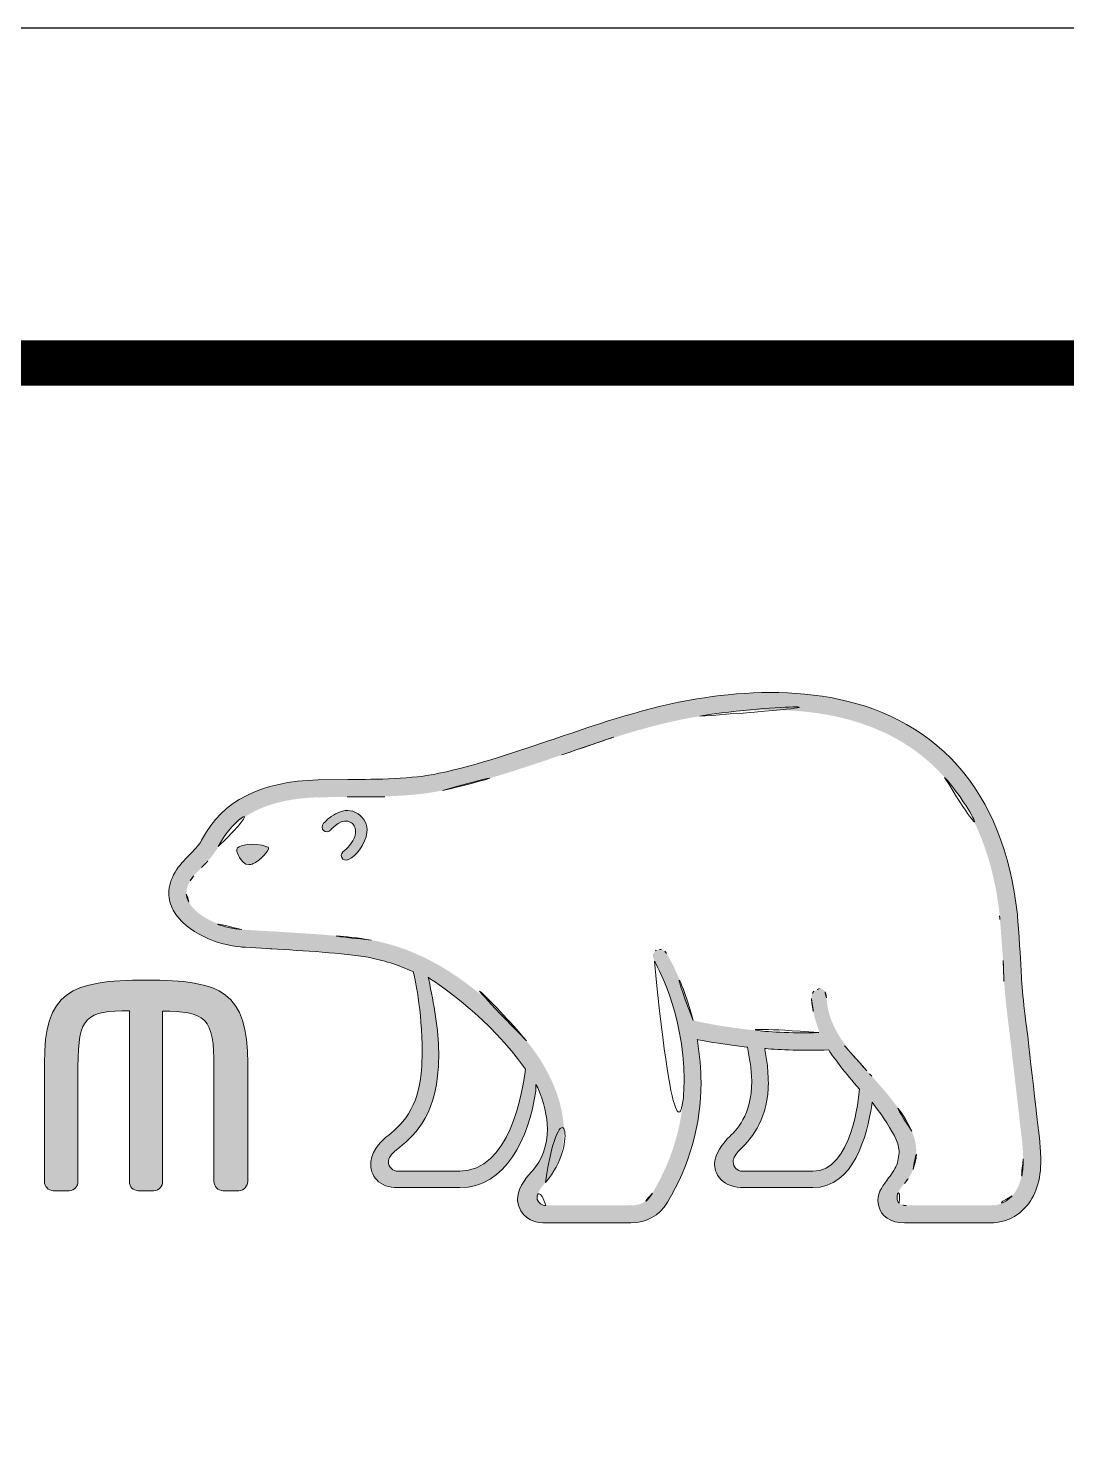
# Model space of a CAD drawing. Extents: x 16296675745 to 16296677481, y -37409619395 to -37409618123.
# Drawn here: x 16296677048.99 to 16296677083.35, y -37409618272.32 to -37409618225.58 of the extents above; entities that cross this region are included whole.
import ezdxf

# ---------------------------------------------------------------- set-up
doc = ezdxf.new("R2010")
doc.units = 0
doc.header["$LTSCALE"] = 10
doc.header["$MEASUREMENT"] = 0
doc.layers.get('0').update_dxf_attribs({"linetype": 'CONTINUOUS'})
doc.layers.add('레이어 1', color=7, linetype='CONTINUOUS', lineweight=0)

msp = doc.modelspace()

# ---------------------------------------------------------------- hatches: boundary and pattern name
at = {"layer": '레이어 1'}
h = msp.add_hatch(color=5, dxfattribs=at)
h.dxf.hatch_style = 1
edge = h.paths.add_edge_path(flags=16)
edge.add_spline(control_points=[(16296677081.548559, -37409618264.214821), (16296677081.26503, -37409618264.528687), (16296677080.90872, -37409618264.531502), (16296677080.893299, -37409618264.531502), (16296677080.893299, -37409618264.531502), (16296677078.039089, -37409618264.531502), (16296677078.039089, -37409618264.531502), (16296677077.934231, -37409618264.531502), (16296677077.854099, -37409618264.505203), (16296677077.80221, -37409618264.453979), (16296677077.75889, -37409618264.411552), (16296677077.73785, -37409618264.347023), (16296677077.73785, -37409618264.267067), (16296677077.73785, -37409618264.10611), (16296677077.85535, -37409618263.958122), (16296677077.980181, -37409618263.801018), (16296677078.0959, -37409618263.652344), (16296677078.205839, -37409618263.51136), (16296677078.267389, -37409618263.33812), (16296677078.42362, -37409618262.917664), (16296677078.40765, -37409618262.469116), (16296677078.2211, -37409618262.073914), (16296677077.884081, -37409618261.358856), (16296677077.384029, -37409618260.797073), (16296677076.89938, -37409618260.254204), (16296677076.89938, -37409618260.254204), (16296677076.73525, -37409618260.073959), (16296677076.73525, -37409618260.072197), (16296677076.105249, -37409618259.370163), (16296677075.454201, -37409618258.643867), (16296677075.40283, -37409618257.659157), (16296677075.391081, -37409618257.46418), (16296677075.300961, -37409618257.346352), (16296677075.175591, -37409618257.351624), (16296677075.175591, -37409618257.351624), (16296677074.99094, -37409618257.440323), (16296677074.986931, -37409618257.440323), (16296677074.936951, -37409618257.495399), (16296677074.909069, -37409618257.577431), (16296677074.909069, -37409618257.671791), (16296677074.909069, -37409618257.671791), (16296677074.91065, -37409618257.705093), (16296677074.91065, -37409618257.705452), (16296677074.9359, -37409618258.061394), (16296677075.020769, -37409618258.410667), (16296677075.169979, -37409618258.773262), (16296677075.169979, -37409618258.773262), (16296677075.184549, -37409618258.809753), (16296677075.184549, -37409618258.809753), (16296677075.184549, -37409618258.809753), (16296677075.14595, -37409618258.811142), (16296677075.14595, -37409618258.811142), (16296677073.313629, -37409618258.883743), (16296677071.517269, -37409618258.537971), (16296677070.98897, -37409618258.410667), (16296677070.66317, -37409618257.099823), (16296677070.13471, -37409618256.230827), (16296677070.11191, -37409618256.194008), (16296677070.070881, -37409618256.125977), (16296677070.005301, -37409618256.073708), (16296677069.942169, -37409618256.055473), (16296677069.942169, -37409618256.055473), (16296677069.787861, -37409618256.078621), (16296677069.76894, -37409618256.081078), (16296677069.75596, -37409618256.100357), (16296677069.72896, -37409618256.136833), (16296677069.66934, -37409618256.216797), (16296677069.66934, -37409618256.216797), (16296677069.661989, -37409618256.280968), (16296677069.661989, -37409618256.280968), (16296677069.661989, -37409618256.280968), (16296677069.710711, -37409618256.453499), (16296677069.710711, -37409618256.453499), (16296677069.7507, -37409618256.522591), (16296677070.69158, -37409618258.170807), (16296677070.69158, -37409618260.353813), (16296677070.69158, -37409618261.700432), (16296677070.33774, -37409618262.97094), (16296677069.639891, -37409618264.129623), (16296677069.473129, -37409618264.407692), (16296677069.253429, -37409618264.531502), (16296677068.926611, -37409618264.531502), (16296677068.926611, -37409618264.531502), (16296677066.11306, -37409618264.531502), (16296677066.11306, -37409618264.531502), (16296677066.019779, -37409618264.531502), (16296677065.825159, -37409618264.465912), (16296677065.825159, -37409618264.262497), (16296677065.825159, -37409618264.150291), (16296677065.929131, -37409618263.966179), (16296677066.102381, -37409618263.772263), (16296677067.27487, -37409618262.466667), (16296677066.598419, -37409618260.427437), (16296677065.473961, -37409618259.083977), (16296677064.387871, -37409618257.788208), (16296677062.615351, -37409618256.157516), (16296677060.33942, -37409618255.75248), (16296677059.53285, -37409618255.611526), (16296677058.20746, -37409618255.532982), (16296677057.13698, -37409618255.469467), (16296677057.13698, -37409618255.469467), (16296677056.054951, -37409618255.405312), (16296677056.054951, -37409618255.405312), (16296677055.499649, -37409618255.362877), (16296677054.581909, -37409618255.021317), (16296677054.302589, -37409618254.49247), (16296677054.184589, -37409618254.2733), (16296677054.19791, -37409618254.05098), (16296677054.34589, -37409618253.795326), (16296677054.439011, -37409618253.641037), (16296677054.56683, -37409618253.508476), (16296677054.727619, -37409618253.347153), (16296677054.905411, -37409618253.167259), (16296677055.088301, -37409618252.981049), (16296677055.23069, -37409618252.735573), (16296677055.23069, -37409618252.735573), (16296677055.27153, -37409618252.658783), (16296677055.27153, -37409618252.658783), (16296677055.814911, -37409618251.619347), (16296677056.93428, -37409618251.070518), (16296677058.599859, -37409618251.026337), (16296677058.599859, -37409618251.026337), (16296677059.539181, -37409618251.015823), (16296677059.539181, -37409618251.015823), (16296677060.57052, -37409618251.010567), (16296677061.74077, -37409618251.004601), (16296677062.702311, -37409618250.797691), (16296677064.052799, -37409618250.507332), (16296677065.40766, -37409618250.044434), (16296677066.603319, -37409618249.63694), (16296677066.603319, -37409618249.63694), (16296677066.64155, -37409618249.624321), (16296677066.64155, -37409618249.624321), (16296677068.120371, -37409618249.118629), (16296677069.64971, -37409618248.595741), (16296677071.213039, -37409618248.341164), (16296677073.715, -37409618247.92701), (16296677077.150801, -37409618247.940681), (16296677079.31242, -37409618250.367409), (16296677080.311529, -37409618251.490967), (16296677080.92697, -37409618253.036102), (16296677081.138781, -37409618254.961014), (16296677081.138781, -37409618254.961014), (16296677081.13073, -37409618254.954689), (16296677081.123341, -37409618254.948036), (16296677081.14052, -37409618254.986229), (16296677081.15667, -37409618255.202278), (16296677081.245741, -37409618256.426857), (16296677081.271339, -37409618257.015648), (16296677081.298349, -37409618257.624428), (16296677081.45229, -37409618258.75399), (16296677081.45229, -37409618258.75399), (16296677081.88854, -37409618262.531532), (16296677081.88854, -37409618262.531532), (16296677081.88854, -37409618262.531532), (16296677081.91449, -37409618262.990593), (16296677081.91449, -37409618262.990593), (16296677081.91449, -37409618263.532753), (16296677081.79175, -37409618263.944801), (16296677081.548559, -37409618264.214821)], knot_values=[0, 0, 0, 0, 1, 1, 1, 2, 2, 2, 3, 3, 3, 4, 4, 4, 5, 5, 5, 6, 6, 6, 7, 7, 7, 8, 8, 8, 9, 9, 9, 10, 10, 10, 11, 11, 11, 12, 12, 12, 13, 13, 13, 14, 14, 14, 15, 15, 15, 16, 16, 16, 17, 17, 17, 18, 18, 18, 19, 19, 19, 20, 20, 20, 21, 21, 21, 22, 22, 22, 23, 23, 23, 24, 24, 24, 25, 25, 25, 26, 26, 26, 27, 27, 27, 28, 28, 28, 29, 29, 29, 30, 30, 30, 31, 31, 31, 32, 32, 32, 33, 33, 33, 34, 34, 34, 35, 35, 35, 36, 36, 36, 37, 37, 37, 38, 38, 38, 39, 39, 39, 40, 40, 40, 41, 41, 41, 42, 42, 42, 43, 43, 43, 44, 44, 44, 45, 45, 45, 46, 46, 46, 47, 47, 47, 48, 48, 48, 49, 49, 49, 50, 50, 50, 51, 51, 51, 52, 52, 52, 53, 53, 53, 53], degree=3, periodic=0)
edge = h.paths.add_edge_path(flags=16)
edge.add_spline(control_points=[(16296677074.950451, -37409618263.39843), (16296677074.950451, -37409618263.39843), (16296677072.622089, -37409618263.39843), (16296677072.622089, -37409618263.39843), (16296677072.449909, -37409618263.39843), (16296677072.313841, -37409618263.260963), (16296677072.313841, -37409618263.085609), (16296677072.313841, -37409618262.963226), (16296677072.420099, -37409618262.807533), (16296677072.52058, -37409618262.700569), (16296677072.994181, -37409618262.247139), (16296677073.47864, -37409618261.622932), (16296677073.47864, -37409618260.437973), (16296677073.47864, -37409618260.437973), (16296677073.44865, -37409618259.899673), (16296677073.44865, -37409618259.897583), (16296677073.44865, -37409618259.897583), (16296677073.363079, -37409618259.373993), (16296677073.363079, -37409618259.373993), (16296677073.363079, -37409618259.373993), (16296677073.357109, -37409618259.341011), (16296677073.357109, -37409618259.341011), (16296677073.357109, -37409618259.341011), (16296677073.391479, -37409618259.343483), (16296677073.391479, -37409618259.343483), (16296677073.82564, -37409618259.374687), (16296677074.670429, -37409618259.421692), (16296677075.476999, -37409618259.383461), (16296677075.681801, -37409618259.709244), (16296677076.011801, -37409618260.128304), (16296677076.493641, -37409618260.6866), (16296677076.471531, -37409618260.964348), (16296677076.241489, -37409618263.39843), (16296677074.950451, -37409618263.39843)], knot_values=[0, 0, 0, 0, 1, 1, 1, 2, 2, 2, 3, 3, 3, 4, 4, 4, 5, 5, 5, 6, 6, 6, 7, 7, 7, 8, 8, 8, 9, 9, 9, 10, 10, 10, 11, 11, 11, 11], degree=3, periodic=0)
edge = h.paths.add_edge_path(flags=16)
edge.add_spline(control_points=[(16296677063.267269, -37409618263.39843), (16296677063.267269, -37409618263.39843), (16296677061.223499, -37409618263.39843), (16296677061.223499, -37409618263.39843), (16296677061.07025, -37409618263.39843), (16296677060.90542, -37409618263.272179), (16296677060.90542, -37409618263.085609), (16296677060.90542, -37409618262.972366), (16296677061.00045, -37409618262.832077), (16296677061.1737, -37409618262.692848), (16296677061.69095, -37409618262.2808), (16296677062.47473, -37409618261.65728), (16296677062.559601, -37409618259.935768), (16296677062.559601, -37409618259.935768), (16296677062.571329, -37409618259.466209), (16296677062.571329, -37409618259.466209), (16296677062.571329, -37409618258.733994), (16296677062.40354, -37409618257.849937), (16296677062.244341, -37409618257.059837), (16296677062.244341, -37409618257.059837), (16296677062.21837, -37409618256.979187), (16296677062.21837, -37409618256.979187), (16296677062.21837, -37409618256.979187), (16296677062.28536, -37409618257.031441), (16296677062.28536, -37409618257.031441), (16296677062.59009, -37409618257.219048), (16296677064.259359, -37409618258.350349), (16296677065.443979, -37409618260.021721), (16296677065.34577, -37409618260.812843), (16296677064.89971, -37409618263.39843), (16296677063.267269, -37409618263.39843)], knot_values=[0, 0, 0, 0, 1, 1, 1, 2, 2, 2, 3, 3, 3, 4, 4, 4, 5, 5, 5, 6, 6, 6, 7, 7, 7, 8, 8, 8, 9, 9, 9, 10, 10, 10, 10], degree=3, periodic=0)
edge = h.paths.add_edge_path()
edge.add_spline(control_points=[(16296677082.46542, -37409618262.474388), (16296677082.464701, -37409618262.469116), (16296677082.031269, -37409618258.675438), (16296677082.031269, -37409618258.675438), (16296677081.870819, -37409618257.541679), (16296677081.84767, -37409618256.937103), (16296677081.82682, -37409618256.40126), (16296677081.82682, -37409618256.40126), (16296677081.719521, -37409618254.903481), (16296677081.719521, -37409618254.902428), (16296677081.49122, -37409618252.852348), (16296677080.82774, -37409618251.196419), (16296677079.746571, -37409618249.985512), (16296677077.41102, -37409618247.361343), (16296677073.76515, -37409618247.333633), (16296677071.116791, -37409618247.770241), (16296677069.492599, -37409618248.038872), (16296677067.94013, -37409618248.568764), (16296677066.43919, -37409618249.082153), (16296677066.43919, -37409618249.082153), (16296677066.39081, -37409618249.099327), (16296677066.39081, -37409618249.099327), (16296677065.21744, -37409618249.499451), (16296677063.88587, -37409618249.955009), (16296677062.579241, -37409618250.233421), (16296677061.68149, -37409618250.425247), (16296677060.557199, -37409618250.434029), (16296677059.564051, -37409618250.439293), (16296677059.564051, -37409618250.439293), (16296677058.5811, -37409618250.45121), (16296677058.5811, -37409618250.45121), (16296677056.69232, -37409618250.497864), (16296677055.40583, -37409618251.151894), (16296677054.756029, -37409618252.394363), (16296677054.756029, -37409618252.394363), (16296677054.72674, -37409618252.44799), (16296677054.72674, -37409618252.44799), (16296677054.619261, -37409618252.63633), (16296677054.459869, -37409618252.796242), (16296677054.317141, -37409618252.939323), (16296677054.159861, -37409618253.097832), (16296677053.982599, -37409618253.275612), (16296677053.847231, -37409618253.505661), (16296677053.71133, -37409618253.736076), (16296677053.64278, -37409618253.96962), (16296677053.64278, -37409618254.198959), (16296677053.64278, -37409618254.391838), (16296677053.69116, -37409618254.581207), (16296677053.788321, -37409618254.762154), (16296677054.18985, -37409618255.520348), (16296677055.33518, -37409618255.929573), (16296677056.01865, -37409618255.978317), (16296677056.01865, -37409618255.978317), (16296677057.024759, -37409618256.041458), (16296677057.04878, -37409618256.043556), (16296677058.05472, -37409618256.100357), (16296677059.432369, -37409618256.17997), (16296677060.23667, -37409618256.321999), (16296677060.706949, -37409618256.405113), (16296677061.241381, -37409618256.573776), (16296677061.73374, -37409618256.805603), (16296677061.76881, -37409618256.933243), (16296677062.024441, -37409618258.069817), (16296677062.024441, -37409618259.466919), (16296677062.024441, -37409618259.466919), (16296677062.01358, -37409618259.910187), (16296677062.01358, -37409618259.910187), (16296677061.939409, -37409618261.3834), (16296677061.29714, -37409618261.898201), (16296677060.826521, -37409618262.274841), (16296677060.77882, -37409618262.31237), (16296677060.359409, -37409618262.660591), (16296677060.329241, -37409618263.079659), (16296677060.307859, -37409618263.316719), (16296677060.37571, -37409618263.532753), (16296677060.51967, -37409618263.688103), (16296677060.67572, -37409618263.856422), (16296677060.91297, -37409618263.941628), (16296677061.223499, -37409618263.941628), (16296677061.223499, -37409618263.941628), (16296677063.267269, -37409618263.941628), (16296677063.267269, -37409618263.941628), (16296677064.796961, -37409618263.941628), (16296677065.55373, -37409618262.294487), (16296677065.783939, -37409618260.751472), (16296677065.783939, -37409618260.751472), (16296677065.788691, -37409618260.534401), (16296677065.788691, -37409618260.534401), (16296677065.788691, -37409618260.534401), (16296677065.85182, -37409618260.643097), (16296677065.85182, -37409618260.643097), (16296677066.048, -37409618261.079697), (16296677066.166031, -37409618261.601532), (16296677066.166031, -37409618261.994629), (16296677066.166031, -37409618262.546272), (16296677065.995239, -37409618263.028107), (16296677065.670851, -37409618263.387199), (16296677065.58897, -37409618263.468224), (16296677065.179899, -37409618263.892189), (16296677065.179899, -37409618264.315468), (16296677065.179899, -37409618264.315468), (16296677065.18358, -37409618264.385262), (16296677065.18358, -37409618264.385262), (16296677065.241619, -37409618264.885338), (16296677065.646299, -37409618265.108711), (16296677066.02224, -37409618265.108711), (16296677066.02224, -37409618265.108711), (16296677068.926611, -37409618265.108711), (16296677068.926611, -37409618265.108711), (16296677069.450871, -37409618265.108711), (16296677069.86869, -37409618264.872688), (16296677070.13714, -37409618264.427353), (16296677070.87623, -37409618263.200287), (16296677071.25075, -37409618261.867699), (16296677071.25075, -37409618260.467773), (16296677071.25075, -37409618260.030823), (16296677071.209539, -37409618259.564407), (16296677071.128889, -37409618259.080467), (16296677071.128889, -37409618259.080467), (16296677071.12187, -37409618259.041893), (16296677071.12187, -37409618259.041893), (16296677071.12187, -37409618259.041893), (16296677071.16044, -37409618259.049957), (16296677071.16044, -37409618259.049957), (16296677071.50989, -37409618259.117638), (16296677072.07205, -37409618259.215134), (16296677072.766741, -37409618259.290169), (16296677072.766741, -37409618259.290169), (16296677072.78693, -37409618259.292633), (16296677072.78693, -37409618259.292633), (16296677072.78693, -37409618259.292633), (16296677072.880381, -37409618259.824982), (16296677072.880381, -37409618259.824982), (16296677072.880381, -37409618259.824982), (16296677072.900881, -37409618259.95121), (16296677072.900881, -37409618259.953323), (16296677072.900881, -37409618259.953323), (16296677072.928591, -37409618260.424294), (16296677072.928591, -37409618260.424294), (16296677072.928591, -37409618261.55455), (16296677072.41518, -37409618262.046204), (16296677072.1392, -37409618262.309914), (16296677072.13533, -37409618262.313423), (16296677071.750299, -37409618262.704773), (16296677071.708561, -37409618263.051949), (16296677071.708561, -37409618263.051949), (16296677071.69524, -37409618263.158569), (16296677071.69524, -37409618263.158569), (16296677071.69524, -37409618263.267632), (16296677071.72328, -37409618263.481537), (16296677071.914049, -37409618263.678627), (16296677072.082041, -37409618263.85363), (16296677072.34207, -37409618263.941628), (16296677072.687851, -37409618263.941628), (16296677072.687851, -37409618263.941628), (16296677074.950451, -37409618263.941628), (16296677074.950451, -37409618263.941628), (16296677076.3246, -37409618263.941628), (16296677076.73823, -37409618262.194542), (16296677076.90498, -37409618261.215424), (16296677076.90498, -37409618261.215424), (16296677076.91271, -37409618261.114433), (16296677076.91271, -37409618261.114433), (16296677076.91271, -37409618261.114433), (16296677076.967051, -37409618261.188423), (16296677076.967051, -37409618261.188423), (16296677077.283911, -37409618261.593117), (16296677077.561819, -37409618262.043037), (16296677077.695589, -37409618262.322899), (16296677077.7659, -37409618262.468407), (16296677077.80378, -37409618262.630089), (16296677077.80378, -37409618262.792107), (16296677077.80378, -37409618262.792107), (16296677077.752581, -37409618263.119637), (16296677077.752581, -37409618263.119637), (16296677077.699631, -37409618263.297432), (16296677077.578291, -37409618263.461197), (16296677077.459591, -37409618263.619713), (16296677077.28546, -37409618263.845901), (16296677077.105909, -37409618264.080513), (16296677077.105909, -37409618264.365257), (16296677077.105909, -37409618264.365257), (16296677077.122761, -37409618264.522018), (16296677077.122761, -37409618264.522018), (16296677077.205509, -37409618264.900047), (16296677077.511841, -37409618265.108711), (16296677077.984739, -37409618265.108711), (16296677077.984739, -37409618265.108711), (16296677080.891899, -37409618265.108711), (16296677080.891899, -37409618265.108711), (16296677080.955709, -37409618265.108711), (16296677081.52383, -37409618265.094688), (16296677081.96884, -37409618264.613197), (16296677082.32408, -37409618264.228508), (16296677082.49662, -37409618263.699654), (16296677082.49662, -37409618262.997597), (16296677082.49662, -37409618262.997597), (16296677082.465759, -37409618262.476837), (16296677082.46542, -37409618262.474388)], knot_values=[0, 0, 0, 0, 1, 1, 1, 2, 2, 2, 3, 3, 3, 4, 4, 4, 5, 5, 5, 6, 6, 6, 7, 7, 7, 8, 8, 8, 9, 9, 9, 10, 10, 10, 11, 11, 11, 12, 12, 12, 13, 13, 13, 14, 14, 14, 15, 15, 15, 16, 16, 16, 17, 17, 17, 18, 18, 18, 19, 19, 19, 20, 20, 20, 21, 21, 21, 22, 22, 22, 23, 23, 23, 24, 24, 24, 25, 25, 25, 26, 26, 26, 27, 27, 27, 28, 28, 28, 29, 29, 29, 30, 30, 30, 31, 31, 31, 32, 32, 32, 33, 33, 33, 34, 34, 34, 35, 35, 35, 36, 36, 36, 37, 37, 37, 38, 38, 38, 39, 39, 39, 40, 40, 40, 41, 41, 41, 42, 42, 42, 43, 43, 43, 44, 44, 44, 45, 45, 45, 46, 46, 46, 47, 47, 47, 48, 48, 48, 49, 49, 49, 50, 50, 50, 51, 51, 51, 52, 52, 52, 53, 53, 53, 54, 54, 54, 55, 55, 55, 56, 56, 56, 57, 57, 57, 58, 58, 58, 59, 59, 59, 60, 60, 60, 61, 61, 61, 62, 62, 62, 63, 63, 63, 64, 64, 64, 65, 65, 65, 66, 66, 66, 66], degree=3, periodic=0)
edge = h.paths.add_edge_path(flags=0)
edge.add_spline(control_points=[(16296677055.9692, -37409618252.663322), (16296677055.9692, -37409618252.663322), (16296677056.39213, -37409618252.472214), (16296677056.916059, -37409618252.674187), (16296677056.916059, -37409618252.674187), (16296677056.98093, -37409618252.701897), (16296677056.89642, -37409618252.821487), (16296677056.641291, -37409618253.164452), (16296677056.389851, -37409618253.238457), (16296677056.389851, -37409618253.238457), (16296677056.389851, -37409618253.238457), (16296677056.20768, -37409618253.30262), (16296677056.10528, -37409618253.178467), (16296677055.898371, -37409618252.935806), (16296677055.892071, -37409618252.794487), (16296677055.892071, -37409618252.794487), (16296677055.892071, -37409618252.794487), (16296677055.87067, -37409618252.689629), (16296677055.9692, -37409618252.663322)], knot_values=[0, 0, 0, 0, 1, 1, 1, 2, 2, 2, 3, 3, 3, 4, 4, 4, 5, 5, 5, 6, 6, 6, 6], degree=3, periodic=0)
edge = h.paths.add_edge_path(flags=0)
edge.add_spline(control_points=[(16296677058.76012, -37409618251.885513), (16296677058.69681, -37409618251.954597), (16296677058.69191, -37409618252.069633), (16296677058.76012, -37409618252.130287), (16296677058.825359, -37409618252.189201), (16296677058.93844, -37409618252.173767), (16296677059.00156, -37409618252.104347), (16296677059.035231, -37409618252.069633), (16296677059.38241, -37409618251.65757), (16296677059.68189, -37409618251.868317), (16296677059.7913, -37409618251.946892), (16296677059.83654, -37409618252.058403), (16296677059.820419, -37409618252.202522), (16296677059.794809, -37409618252.433617), (16296677059.5944, -37409618252.695953), (16296677059.4543, -37409618252.785713), (16296677059.375931, -37409618252.833412), (16296677059.3242, -37409618252.935806), (16296677059.36137, -37409618253.018578), (16296677059.39819, -37409618253.100983), (16296677059.50305, -37409618253.125542), (16296677059.5872, -37409618253.08625), (16296677059.83794, -37409618252.966316), (16296677060.1541, -37409618252.565842), (16296677060.197399, -37409618252.192368), (16296677060.226151, -37409618251.932159), (16296677060.109369, -37409618251.719643), (16296677059.901409, -37409618251.576233), (16296677059.4543, -37409618251.25885), (16296677058.94755, -37409618251.68351), (16296677058.76012, -37409618251.885513)], knot_values=[0, 0, 0, 0, 1, 1, 1, 2, 2, 2, 3, 3, 3, 4, 4, 4, 5, 5, 5, 6, 6, 6, 7, 7, 7, 8, 8, 8, 9, 9, 9, 10, 10, 10, 10], degree=3, periodic=0)
edge = h.paths.add_edge_path(flags=0)
edge.add_spline(control_points=[(16296677058.702959, -37409618252.195168), (16296677058.702959, -37409618252.195168), (16296677058.702959, -37409618252.195168), (16296677058.702959, -37409618252.195168), (16296677058.702959, -37409618252.195168), (16296677058.702959, -37409618252.195168), (16296677058.702959, -37409618252.195168)], knot_values=[0, 0, 0, 0, 1, 1, 1, 2, 2, 2, 2], degree=3, periodic=0)
h = msp.add_hatch(color=5, dxfattribs=at)
h.dxf.hatch_style = 2
edge = h.paths.add_edge_path()
edge.add_spline(control_points=[(16296677058.76012, -37409618251.885513), (16296677058.69681, -37409618251.954597), (16296677058.69191, -37409618252.069633), (16296677058.76012, -37409618252.130287), (16296677058.825359, -37409618252.189201), (16296677058.93844, -37409618252.173767), (16296677059.00156, -37409618252.104347), (16296677059.035231, -37409618252.069633), (16296677059.38241, -37409618251.65757), (16296677059.68189, -37409618251.868317), (16296677059.7913, -37409618251.946892), (16296677059.83654, -37409618252.058403), (16296677059.820419, -37409618252.202522), (16296677059.794809, -37409618252.433617), (16296677059.5944, -37409618252.695953), (16296677059.4543, -37409618252.785713), (16296677059.375931, -37409618252.833412), (16296677059.3242, -37409618252.935806), (16296677059.36137, -37409618253.018578), (16296677059.39819, -37409618253.100983), (16296677059.50305, -37409618253.125542), (16296677059.5872, -37409618253.08625), (16296677059.83794, -37409618252.966316), (16296677060.1541, -37409618252.565842), (16296677060.197399, -37409618252.192368), (16296677060.226151, -37409618251.932159), (16296677060.109369, -37409618251.719643), (16296677059.901409, -37409618251.576233), (16296677059.4543, -37409618251.25885), (16296677058.94755, -37409618251.68351), (16296677058.76012, -37409618251.885513)], knot_values=[0, 0, 0, 0, 1, 1, 1, 2, 2, 2, 3, 3, 3, 4, 4, 4, 5, 5, 5, 6, 6, 6, 7, 7, 7, 8, 8, 8, 9, 9, 9, 10, 10, 10, 10], degree=3, periodic=0)
h = msp.add_hatch(color=5, dxfattribs=at)
h.dxf.hatch_style = 2
edge = h.paths.add_edge_path()
edge.add_spline(control_points=[(16296677055.9692, -37409618252.663322), (16296677055.9692, -37409618252.663322), (16296677056.39213, -37409618252.472214), (16296677056.916059, -37409618252.674187), (16296677056.916059, -37409618252.674187), (16296677056.98093, -37409618252.701897), (16296677056.89642, -37409618252.821487), (16296677056.641291, -37409618253.164452), (16296677056.389851, -37409618253.238457), (16296677056.389851, -37409618253.238457), (16296677056.389851, -37409618253.238457), (16296677056.20768, -37409618253.30262), (16296677056.10528, -37409618253.178467), (16296677055.898371, -37409618252.935806), (16296677055.892071, -37409618252.794487), (16296677055.892071, -37409618252.794487), (16296677055.892071, -37409618252.794487), (16296677055.87067, -37409618252.689629), (16296677055.9692, -37409618252.663322)], knot_values=[0, 0, 0, 0, 1, 1, 1, 2, 2, 2, 3, 3, 3, 4, 4, 4, 5, 5, 5, 6, 6, 6, 6], degree=3, periodic=0)
h = msp.add_hatch(color=5, dxfattribs=at)
h.dxf.hatch_style = 2
edge = h.paths.add_edge_path()
edge.add_spline(control_points=[(16296677049.524019, -37409618259.837936), (16296677049.524019, -37409618259.837936), (16296677049.524019, -37409618263.737556), (16296677049.524019, -37409618263.737556), (16296677049.524019, -37409618263.906212), (16296677049.656561, -37409618264.043327), (16296677049.81929, -37409618264.043327), (16296677049.81929, -37409618264.043327), (16296677050.341101, -37409618264.043327), (16296677050.341101, -37409618264.043327), (16296677050.525209, -37409618264.043327), (16296677050.635321, -37409618263.888344), (16296677050.635321, -37409618263.737556), (16296677050.635321, -37409618263.737556), (16296677050.635321, -37409618259.93438), (16296677050.635321, -37409618259.93438), (16296677050.635321, -37409618258.257423), (16296677050.919729, -37409618258.094353), (16296677052.337879, -37409618258.090492), (16296677052.337879, -37409618258.193604), (16296677052.337879, -37409618263.737556), (16296677052.337879, -37409618263.737556), (16296677052.337879, -37409618263.912537), (16296677052.463791, -37409618264.043327), (16296677052.630711, -37409618264.043327), (16296677052.630711, -37409618264.043327), (16296677053.143419, -37409618264.043327), (16296677053.143419, -37409618264.043327), (16296677053.326811, -37409618264.043327), (16296677053.43659, -37409618263.888344), (16296677053.43659, -37409618263.737556), (16296677053.43659, -37409618263.737556), (16296677053.43659, -37409618258.210777), (16296677053.43659, -37409618258.101372), (16296677054.100071, -37409618258.103813), (16296677054.56613, -37409618258.158524), (16296677054.818451, -37409618258.410667), (16296677055.084261, -37409618258.676117), (16296677055.136169, -37409618259.171303), (16296677055.136169, -37409618259.93438), (16296677055.136169, -37409618259.93438), (16296677055.136169, -37409618263.737556), (16296677055.136169, -37409618263.737556), (16296677055.136169, -37409618263.903084), (16296677055.271709, -37409618264.043327), (16296677055.431971, -37409618264.043327), (16296677055.431971, -37409618264.043327), (16296677055.95624, -37409618264.043327), (16296677055.95624, -37409618264.043327), (16296677056.138069, -37409618264.043327), (16296677056.25045, -37409618263.884827), (16296677056.25045, -37409618263.737556), (16296677056.25045, -37409618263.737556), (16296677056.25045, -37409618259.837936), (16296677056.25045, -37409618259.837936), (16296677056.25045, -37409618257.474358), (16296677055.412331, -37409618257.07386), (16296677052.89337, -37409618257.07386), (16296677050.365299, -37409618257.07386), (16296677049.524019, -37409618257.474358), (16296677049.524019, -37409618259.837936)], knot_values=[0, 0, 0, 0, 1, 1, 1, 2, 2, 2, 3, 3, 3, 4, 4, 4, 5, 5, 5, 6, 6, 6, 7, 7, 7, 8, 8, 8, 9, 9, 9, 10, 10, 10, 11, 11, 11, 12, 12, 12, 13, 13, 13, 14, 14, 14, 15, 15, 15, 16, 16, 16, 17, 17, 17, 18, 18, 18, 19, 19, 19, 20, 20, 20, 20], degree=3, periodic=0)

# ---------------------------------------------------------------- linework, layer by layer
at = {"color": 5}
msp.add_line((16296677063.17671, -37409618263.941628), (16296677063.17671, -37409618263.941628), dxfattribs=at)
at = {"ltscale": 0.5}
msp.add_lwpolyline([(16296676464.518641, -37409618702.581497), (16296677115.518641, -37409618702.581497), (16296677115.518641, -37409618225.581497), (16296676464.518641, -37409618225.581497)], close=True, dxfattribs=at)
at = {"color": 5, "linetype": 'ByBlock', "lineweight": 200, "const_width": 1.5}
msp.add_lwpolyline([(16296676474.98683, -37409618682.156776), (16296677104.98683, -37409618682.156776), (16296677104.98683, -37409618236.656776), (16296676474.98683, -37409618236.656776)], close=True, dxfattribs=at)
at = {"layer": '레이어 1', "color": 5}
for points, knots in [([(16296677082.46542, -37409618262.474388), (16296677082.464701, -37409618262.469116), (16296677082.031269, -37409618258.675438), (16296677082.031269, -37409618258.675438), (16296677081.870819, -37409618257.541679), (16296677081.84767, -37409618256.937103), (16296677081.82682, -37409618256.40126), (16296677081.82682, -37409618256.40126), (16296677081.719521, -37409618254.903481), (16296677081.719521, -37409618254.902428), (16296677081.49122, -37409618252.852348), (16296677080.82774, -37409618251.196419), (16296677079.746571, -37409618249.985512), (16296677077.41102, -37409618247.361343), (16296677073.76515, -37409618247.333633), (16296677071.116791, -37409618247.770241), (16296677069.492599, -37409618248.038872), (16296677067.94013, -37409618248.568764), (16296677066.43919, -37409618249.082153), (16296677066.43919, -37409618249.082153), (16296677066.39081, -37409618249.099327), (16296677066.39081, -37409618249.099327), (16296677065.21744, -37409618249.499451), (16296677063.88587, -37409618249.955009), (16296677062.579241, -37409618250.233421), (16296677061.68149, -37409618250.425247), (16296677060.557199, -37409618250.434029), (16296677059.564051, -37409618250.439293), (16296677059.564051, -37409618250.439293), (16296677058.5811, -37409618250.45121), (16296677058.5811, -37409618250.45121), (16296677056.69232, -37409618250.497864), (16296677055.40583, -37409618251.151894), (16296677054.756029, -37409618252.394363), (16296677054.756029, -37409618252.394363), (16296677054.72674, -37409618252.44799), (16296677054.72674, -37409618252.44799), (16296677054.619261, -37409618252.63633), (16296677054.459869, -37409618252.796242), (16296677054.317141, -37409618252.939323), (16296677054.159861, -37409618253.097832), (16296677053.982599, -37409618253.275612), (16296677053.847231, -37409618253.505661), (16296677053.71133, -37409618253.736076), (16296677053.64278, -37409618253.96962), (16296677053.64278, -37409618254.198959), (16296677053.64278, -37409618254.391838), (16296677053.69116, -37409618254.581207), (16296677053.788321, -37409618254.762154), (16296677054.18985, -37409618255.520348), (16296677055.33518, -37409618255.929573), (16296677056.01865, -37409618255.978317), (16296677056.01865, -37409618255.978317), (16296677057.024759, -37409618256.041458), (16296677057.04878, -37409618256.043556), (16296677058.05472, -37409618256.100357), (16296677059.432369, -37409618256.17997), (16296677060.23667, -37409618256.321999), (16296677060.706949, -37409618256.405113), (16296677061.241381, -37409618256.573776), (16296677061.73374, -37409618256.805603), (16296677061.76881, -37409618256.933243), (16296677062.024441, -37409618258.069817), (16296677062.024441, -37409618259.466919), (16296677062.024441, -37409618259.466919), (16296677062.01358, -37409618259.910187), (16296677062.01358, -37409618259.910187), (16296677061.939409, -37409618261.3834), (16296677061.29714, -37409618261.898201), (16296677060.826521, -37409618262.274841), (16296677060.77882, -37409618262.31237), (16296677060.359409, -37409618262.660591), (16296677060.329241, -37409618263.079659), (16296677060.307859, -37409618263.316719), (16296677060.37571, -37409618263.532753), (16296677060.51967, -37409618263.688103), (16296677060.67572, -37409618263.856422), (16296677060.91297, -37409618263.941628), (16296677061.223499, -37409618263.941628), (16296677061.223499, -37409618263.941628), (16296677063.267269, -37409618263.941628), (16296677063.267269, -37409618263.941628), (16296677064.796961, -37409618263.941628), (16296677065.55373, -37409618262.294487), (16296677065.783939, -37409618260.751472), (16296677065.783939, -37409618260.751472), (16296677065.788691, -37409618260.534401), (16296677065.788691, -37409618260.534401), (16296677065.788691, -37409618260.534401), (16296677065.85182, -37409618260.643097), (16296677065.85182, -37409618260.643097), (16296677066.048, -37409618261.079697), (16296677066.166031, -37409618261.601532), (16296677066.166031, -37409618261.994629), (16296677066.166031, -37409618262.546272), (16296677065.995239, -37409618263.028107), (16296677065.670851, -37409618263.387199), (16296677065.58897, -37409618263.468224), (16296677065.179899, -37409618263.892189), (16296677065.179899, -37409618264.315468), (16296677065.179899, -37409618264.315468), (16296677065.18358, -37409618264.385262), (16296677065.18358, -37409618264.385262), (16296677065.241619, -37409618264.885338), (16296677065.646299, -37409618265.108711), (16296677066.02224, -37409618265.108711), (16296677066.02224, -37409618265.108711), (16296677068.926611, -37409618265.108711), (16296677068.926611, -37409618265.108711), (16296677069.450871, -37409618265.108711), (16296677069.86869, -37409618264.872688), (16296677070.13714, -37409618264.427353), (16296677070.87623, -37409618263.200287), (16296677071.25075, -37409618261.867699), (16296677071.25075, -37409618260.467773), (16296677071.25075, -37409618260.030823), (16296677071.209539, -37409618259.564407), (16296677071.128889, -37409618259.080467), (16296677071.128889, -37409618259.080467), (16296677071.12187, -37409618259.041893), (16296677071.12187, -37409618259.041893), (16296677071.12187, -37409618259.041893), (16296677071.16044, -37409618259.049957), (16296677071.16044, -37409618259.049957), (16296677071.50989, -37409618259.117638), (16296677072.07205, -37409618259.215134), (16296677072.766741, -37409618259.290169), (16296677072.766741, -37409618259.290169), (16296677072.78693, -37409618259.292633), (16296677072.78693, -37409618259.292633), (16296677072.78693, -37409618259.292633), (16296677072.880381, -37409618259.824982), (16296677072.880381, -37409618259.824982), (16296677072.880381, -37409618259.824982), (16296677072.900881, -37409618259.95121), (16296677072.900881, -37409618259.953323), (16296677072.900881, -37409618259.953323), (16296677072.928591, -37409618260.424294), (16296677072.928591, -37409618260.424294), (16296677072.928591, -37409618261.55455), (16296677072.41518, -37409618262.046204), (16296677072.1392, -37409618262.309914), (16296677072.13533, -37409618262.313423), (16296677071.750299, -37409618262.704773), (16296677071.708561, -37409618263.051949), (16296677071.708561, -37409618263.051949), (16296677071.69524, -37409618263.158569), (16296677071.69524, -37409618263.158569), (16296677071.69524, -37409618263.267632), (16296677071.72328, -37409618263.481537), (16296677071.914049, -37409618263.678627), (16296677072.082041, -37409618263.85363), (16296677072.34207, -37409618263.941628), (16296677072.687851, -37409618263.941628), (16296677072.687851, -37409618263.941628), (16296677074.950451, -37409618263.941628), (16296677074.950451, -37409618263.941628), (16296677076.3246, -37409618263.941628), (16296677076.73823, -37409618262.194542), (16296677076.90498, -37409618261.215424), (16296677076.90498, -37409618261.215424), (16296677076.91271, -37409618261.114433), (16296677076.91271, -37409618261.114433), (16296677076.91271, -37409618261.114433), (16296677076.967051, -37409618261.188423), (16296677076.967051, -37409618261.188423), (16296677077.283911, -37409618261.593117), (16296677077.561819, -37409618262.043037), (16296677077.695589, -37409618262.322899), (16296677077.7659, -37409618262.468407), (16296677077.80378, -37409618262.630089), (16296677077.80378, -37409618262.792107), (16296677077.80378, -37409618262.792107), (16296677077.752581, -37409618263.119637), (16296677077.752581, -37409618263.119637), (16296677077.699631, -37409618263.297432), (16296677077.578291, -37409618263.461197), (16296677077.459591, -37409618263.619713), (16296677077.28546, -37409618263.845901), (16296677077.105909, -37409618264.080513), (16296677077.105909, -37409618264.365257), (16296677077.105909, -37409618264.365257), (16296677077.122761, -37409618264.522018), (16296677077.122761, -37409618264.522018), (16296677077.205509, -37409618264.900047), (16296677077.511841, -37409618265.108711), (16296677077.984739, -37409618265.108711), (16296677077.984739, -37409618265.108711), (16296677080.891899, -37409618265.108711), (16296677080.891899, -37409618265.108711), (16296677080.955709, -37409618265.108711), (16296677081.52383, -37409618265.094688), (16296677081.96884, -37409618264.613197), (16296677082.32408, -37409618264.228508), (16296677082.49662, -37409618263.699654), (16296677082.49662, -37409618262.997597), (16296677082.49662, -37409618262.997597), (16296677082.465759, -37409618262.476837), (16296677082.46542, -37409618262.474388)], [0, 0, 0, 0, 1, 1, 1, 2, 2, 2, 3, 3, 3, 4, 4, 4, 5, 5, 5, 6, 6, 6, 7, 7, 7, 8, 8, 8, 9, 9, 9, 10, 10, 10, 11, 11, 11, 12, 12, 12, 13, 13, 13, 14, 14, 14, 15, 15, 15, 16, 16, 16, 17, 17, 17, 18, 18, 18, 19, 19, 19, 20, 20, 20, 21, 21, 21, 22, 22, 22, 23, 23, 23, 24, 24, 24, 25, 25, 25, 26, 26, 26, 27, 27, 27, 28, 28, 28, 29, 29, 29, 30, 30, 30, 31, 31, 31, 32, 32, 32, 33, 33, 33, 34, 34, 34, 35, 35, 35, 36, 36, 36, 37, 37, 37, 38, 38, 38, 39, 39, 39, 40, 40, 40, 41, 41, 41, 42, 42, 42, 43, 43, 43, 44, 44, 44, 45, 45, 45, 46, 46, 46, 47, 47, 47, 48, 48, 48, 49, 49, 49, 50, 50, 50, 51, 51, 51, 52, 52, 52, 53, 53, 53, 54, 54, 54, 55, 55, 55, 56, 56, 56, 57, 57, 57, 58, 58, 58, 59, 59, 59, 60, 60, 60, 61, 61, 61, 62, 62, 62, 63, 63, 63, 64, 64, 64, 65, 65, 65, 66, 66, 66, 66]), ([(16296677058.76012, -37409618251.885513), (16296677058.69681, -37409618251.954597), (16296677058.69191, -37409618252.069633), (16296677058.76012, -37409618252.130287), (16296677058.825359, -37409618252.189201), (16296677058.93844, -37409618252.173767), (16296677059.00156, -37409618252.104347), (16296677059.035231, -37409618252.069633), (16296677059.38241, -37409618251.65757), (16296677059.68189, -37409618251.868317), (16296677059.7913, -37409618251.946892), (16296677059.83654, -37409618252.058403), (16296677059.820419, -37409618252.202522), (16296677059.794809, -37409618252.433617), (16296677059.5944, -37409618252.695953), (16296677059.4543, -37409618252.785713), (16296677059.375931, -37409618252.833412), (16296677059.3242, -37409618252.935806), (16296677059.36137, -37409618253.018578), (16296677059.39819, -37409618253.100983), (16296677059.50305, -37409618253.125542), (16296677059.5872, -37409618253.08625), (16296677059.83794, -37409618252.966316), (16296677060.1541, -37409618252.565842), (16296677060.197399, -37409618252.192368), (16296677060.226151, -37409618251.932159), (16296677060.109369, -37409618251.719643), (16296677059.901409, -37409618251.576233), (16296677059.4543, -37409618251.25885), (16296677058.94755, -37409618251.68351), (16296677058.76012, -37409618251.885513)], [0, 0, 0, 0, 1, 1, 1, 2, 2, 2, 3, 3, 3, 4, 4, 4, 5, 5, 5, 6, 6, 6, 7, 7, 7, 8, 8, 8, 9, 9, 9, 10, 10, 10, 10]), ([(16296677058.702959, -37409618252.195168), (16296677058.702959, -37409618252.195168), (16296677058.702959, -37409618252.195168), (16296677058.702959, -37409618252.195168), (16296677058.702959, -37409618252.195168), (16296677058.702959, -37409618252.195168), (16296677058.702959, -37409618252.195168)], [0, 0, 0, 0, 1, 1, 1, 2, 2, 2, 2]), ([(16296677055.9692, -37409618252.663322), (16296677055.9692, -37409618252.663322), (16296677056.39213, -37409618252.472214), (16296677056.916059, -37409618252.674187), (16296677056.916059, -37409618252.674187), (16296677056.98093, -37409618252.701897), (16296677056.89642, -37409618252.821487), (16296677056.641291, -37409618253.164452), (16296677056.389851, -37409618253.238457), (16296677056.389851, -37409618253.238457), (16296677056.389851, -37409618253.238457), (16296677056.20768, -37409618253.30262), (16296677056.10528, -37409618253.178467), (16296677055.898371, -37409618252.935806), (16296677055.892071, -37409618252.794487), (16296677055.892071, -37409618252.794487), (16296677055.892071, -37409618252.794487), (16296677055.87067, -37409618252.689629), (16296677055.9692, -37409618252.663322)], [0, 0, 0, 0, 1, 1, 1, 2, 2, 2, 3, 3, 3, 4, 4, 4, 5, 5, 5, 6, 6, 6, 6]), ([(16296677069.710711, -37409618256.453499), (16296677069.7507, -37409618256.522591), (16296677070.69158, -37409618258.170807), (16296677070.69158, -37409618260.353813), (16296677070.69158, -37409618261.700432), (16296677070.33774, -37409618262.97094), (16296677069.639891, -37409618264.129623)], [24, 24, 24, 24, 25, 25, 25, 26, 26, 26, 26]), ([(16296677049.524019, -37409618259.837936), (16296677049.524019, -37409618259.837936), (16296677049.524019, -37409618263.737556), (16296677049.524019, -37409618263.737556), (16296677049.524019, -37409618263.906212), (16296677049.656561, -37409618264.043327), (16296677049.81929, -37409618264.043327), (16296677049.81929, -37409618264.043327), (16296677050.341101, -37409618264.043327), (16296677050.341101, -37409618264.043327), (16296677050.525209, -37409618264.043327), (16296677050.635321, -37409618263.888344), (16296677050.635321, -37409618263.737556), (16296677050.635321, -37409618263.737556), (16296677050.635321, -37409618259.93438), (16296677050.635321, -37409618259.93438), (16296677050.635321, -37409618258.257423), (16296677050.919729, -37409618258.094353), (16296677052.337879, -37409618258.090492), (16296677052.337879, -37409618258.193604), (16296677052.337879, -37409618263.737556), (16296677052.337879, -37409618263.737556), (16296677052.337879, -37409618263.912537), (16296677052.463791, -37409618264.043327), (16296677052.630711, -37409618264.043327), (16296677052.630711, -37409618264.043327), (16296677053.143419, -37409618264.043327), (16296677053.143419, -37409618264.043327), (16296677053.326811, -37409618264.043327), (16296677053.43659, -37409618263.888344), (16296677053.43659, -37409618263.737556), (16296677053.43659, -37409618263.737556), (16296677053.43659, -37409618258.210777), (16296677053.43659, -37409618258.101372), (16296677054.100071, -37409618258.103813), (16296677054.56613, -37409618258.158524), (16296677054.818451, -37409618258.410667), (16296677055.084261, -37409618258.676117), (16296677055.136169, -37409618259.171303), (16296677055.136169, -37409618259.93438), (16296677055.136169, -37409618259.93438), (16296677055.136169, -37409618263.737556), (16296677055.136169, -37409618263.737556), (16296677055.136169, -37409618263.903084), (16296677055.271709, -37409618264.043327), (16296677055.431971, -37409618264.043327), (16296677055.431971, -37409618264.043327), (16296677055.95624, -37409618264.043327), (16296677055.95624, -37409618264.043327), (16296677056.138069, -37409618264.043327), (16296677056.25045, -37409618263.884827), (16296677056.25045, -37409618263.737556), (16296677056.25045, -37409618263.737556), (16296677056.25045, -37409618259.837936), (16296677056.25045, -37409618259.837936), (16296677056.25045, -37409618257.474358), (16296677055.412331, -37409618257.07386), (16296677052.89337, -37409618257.07386), (16296677050.365299, -37409618257.07386), (16296677049.524019, -37409618257.474358), (16296677049.524019, -37409618259.837936)], [0, 0, 0, 0, 1, 1, 1, 2, 2, 2, 3, 3, 3, 4, 4, 4, 5, 5, 5, 6, 6, 6, 7, 7, 7, 8, 8, 8, 9, 9, 9, 10, 10, 10, 11, 11, 11, 12, 12, 12, 13, 13, 13, 14, 14, 14, 15, 15, 15, 16, 16, 16, 17, 17, 17, 18, 18, 18, 19, 19, 19, 20, 20, 20, 20]), ([(16296677063.267269, -37409618263.39843), (16296677063.267269, -37409618263.39843), (16296677061.223499, -37409618263.39843), (16296677061.223499, -37409618263.39843), (16296677061.07025, -37409618263.39843), (16296677060.90542, -37409618263.272179), (16296677060.90542, -37409618263.085609), (16296677060.90542, -37409618262.972366), (16296677061.00045, -37409618262.832077), (16296677061.1737, -37409618262.692848), (16296677061.69095, -37409618262.2808), (16296677062.47473, -37409618261.65728), (16296677062.559601, -37409618259.935768), (16296677062.559601, -37409618259.935768), (16296677062.571329, -37409618259.466209), (16296677062.571329, -37409618259.466209), (16296677062.571329, -37409618258.733994), (16296677062.40354, -37409618257.849937), (16296677062.244341, -37409618257.059837), (16296677062.244341, -37409618257.059837), (16296677062.21837, -37409618256.979187), (16296677062.21837, -37409618256.979187), (16296677062.21837, -37409618256.979187), (16296677062.28536, -37409618257.031441), (16296677062.28536, -37409618257.031441), (16296677062.59009, -37409618257.219048), (16296677064.259359, -37409618258.350349), (16296677065.443979, -37409618260.021721), (16296677065.34577, -37409618260.812843), (16296677064.89971, -37409618263.39843), (16296677063.267269, -37409618263.39843)], [0, 0, 0, 0, 1, 1, 1, 2, 2, 2, 3, 3, 3, 4, 4, 4, 5, 5, 5, 6, 6, 6, 7, 7, 7, 8, 8, 8, 9, 9, 9, 10, 10, 10, 10]), ([(16296677074.950451, -37409618263.39843), (16296677074.950451, -37409618263.39843), (16296677072.622089, -37409618263.39843), (16296677072.622089, -37409618263.39843), (16296677072.449909, -37409618263.39843), (16296677072.313841, -37409618263.260963), (16296677072.313841, -37409618263.085609), (16296677072.313841, -37409618262.963226), (16296677072.420099, -37409618262.807533), (16296677072.52058, -37409618262.700569), (16296677072.994181, -37409618262.247139), (16296677073.47864, -37409618261.622932), (16296677073.47864, -37409618260.437973), (16296677073.47864, -37409618260.437973), (16296677073.44865, -37409618259.899673), (16296677073.44865, -37409618259.897583), (16296677073.44865, -37409618259.897583), (16296677073.363079, -37409618259.373993), (16296677073.363079, -37409618259.373993), (16296677073.363079, -37409618259.373993), (16296677073.357109, -37409618259.341011), (16296677073.357109, -37409618259.341011), (16296677073.357109, -37409618259.341011), (16296677073.391479, -37409618259.343483), (16296677073.391479, -37409618259.343483), (16296677073.82564, -37409618259.374687), (16296677074.670429, -37409618259.421692), (16296677075.476999, -37409618259.383461), (16296677075.681801, -37409618259.709244), (16296677076.011801, -37409618260.128304), (16296677076.493641, -37409618260.6866), (16296677076.471531, -37409618260.964348), (16296677076.241489, -37409618263.39843), (16296677074.950451, -37409618263.39843)], [0, 0, 0, 0, 1, 1, 1, 2, 2, 2, 3, 3, 3, 4, 4, 4, 5, 5, 5, 6, 6, 6, 7, 7, 7, 8, 8, 8, 9, 9, 9, 10, 10, 10, 11, 11, 11, 11]), ([(16296677066.11306, -37409618264.531502), (16296677066.019779, -37409618264.531502), (16296677065.825159, -37409618264.465912), (16296677065.825159, -37409618264.262497), (16296677065.825159, -37409618264.150291), (16296677065.929131, -37409618263.966179), (16296677066.102381, -37409618263.772263)], [28, 28, 28, 28, 29, 29, 29, 30, 30, 30, 30]), ([(16296677077.80221, -37409618264.453979), (16296677077.75889, -37409618264.411552), (16296677077.73785, -37409618264.347023), (16296677077.73785, -37409618264.267067), (16296677077.73785, -37409618264.10611), (16296677077.85535, -37409618263.958122), (16296677077.980181, -37409618263.801018)], [3, 3, 3, 3, 4, 4, 4, 5, 5, 5, 5])]:
    msp.add_open_spline(points, degree=3, knots=knots, dxfattribs=at)
for points in [[(16296677071.213039, -37409618248.341164), (16296677073.715, -37409618247.92701), (16296677077.150801, -37409618247.940681), (16296677079.31242, -37409618250.367409)], [(16296677066.64155, -37409618249.624321), (16296677068.120371, -37409618249.118629), (16296677069.64971, -37409618248.595741), (16296677071.213039, -37409618248.341164)], [(16296677066.603319, -37409618249.63694), (16296677066.603319, -37409618249.63694), (16296677066.64155, -37409618249.624321), (16296677066.64155, -37409618249.624321)], [(16296677062.702311, -37409618250.797691), (16296677064.052799, -37409618250.507332), (16296677065.40766, -37409618250.044434), (16296677066.603319, -37409618249.63694)], [(16296677079.31242, -37409618250.367409), (16296677080.311529, -37409618251.490967), (16296677080.92697, -37409618253.036102), (16296677081.138781, -37409618254.961014)], [(16296677055.27153, -37409618252.658783), (16296677055.814911, -37409618251.619347), (16296677056.93428, -37409618251.070518), (16296677058.599859, -37409618251.026337)], [(16296677058.599859, -37409618251.026337), (16296677058.599859, -37409618251.026337), (16296677059.539181, -37409618251.015823), (16296677059.539181, -37409618251.015823)], [(16296677059.539181, -37409618251.015823), (16296677060.57052, -37409618251.010567), (16296677061.74077, -37409618251.004601), (16296677062.702311, -37409618250.797691)], [(16296677054.727619, -37409618253.347153), (16296677054.905411, -37409618253.167259), (16296677055.088301, -37409618252.981049), (16296677055.23069, -37409618252.735573)], [(16296677055.23069, -37409618252.735573), (16296677055.23069, -37409618252.735573), (16296677055.27153, -37409618252.658783), (16296677055.27153, -37409618252.658783)], [(16296677054.34589, -37409618253.795326), (16296677054.439011, -37409618253.641037), (16296677054.56683, -37409618253.508476), (16296677054.727619, -37409618253.347153)], [(16296677054.302589, -37409618254.49247), (16296677054.184589, -37409618254.2733), (16296677054.19791, -37409618254.05098), (16296677054.34589, -37409618253.795326)], [(16296677056.054951, -37409618255.405312), (16296677055.499649, -37409618255.362877), (16296677054.581909, -37409618255.021317), (16296677054.302589, -37409618254.49247)], [(16296677081.123341, -37409618254.948036), (16296677081.14052, -37409618254.986229), (16296677081.15667, -37409618255.202278), (16296677081.245741, -37409618256.426857)], [(16296677081.138781, -37409618254.961014), (16296677081.138781, -37409618254.961014), (16296677081.13073, -37409618254.954689), (16296677081.123341, -37409618254.948036)], [(16296677057.13698, -37409618255.469467), (16296677057.13698, -37409618255.469467), (16296677056.054951, -37409618255.405312), (16296677056.054951, -37409618255.405312)], [(16296677060.33942, -37409618255.75248), (16296677059.53285, -37409618255.611526), (16296677058.20746, -37409618255.532982), (16296677057.13698, -37409618255.469467)], [(16296677065.473961, -37409618259.083977), (16296677064.387871, -37409618257.788208), (16296677062.615351, -37409618256.157516), (16296677060.33942, -37409618255.75248)], [(16296677069.661989, -37409618256.280968), (16296677069.661989, -37409618256.280968), (16296677069.710711, -37409618256.453499), (16296677069.710711, -37409618256.453499)], [(16296677069.66934, -37409618256.216797), (16296677069.66934, -37409618256.216797), (16296677069.661989, -37409618256.280968), (16296677069.661989, -37409618256.280968)], [(16296677069.76894, -37409618256.081078), (16296677069.75596, -37409618256.100357), (16296677069.72896, -37409618256.136833), (16296677069.66934, -37409618256.216797)], [(16296677069.942169, -37409618256.055473), (16296677069.942169, -37409618256.055473), (16296677069.787861, -37409618256.078621), (16296677069.76894, -37409618256.081078)], [(16296677070.11191, -37409618256.194008), (16296677070.070881, -37409618256.125977), (16296677070.005301, -37409618256.073708), (16296677069.942169, -37409618256.055473)], [(16296677070.98897, -37409618258.410667), (16296677070.66317, -37409618257.099823), (16296677070.13471, -37409618256.230827), (16296677070.11191, -37409618256.194008)], [(16296677081.245741, -37409618256.426857), (16296677081.271339, -37409618257.015648), (16296677081.298349, -37409618257.624428), (16296677081.45229, -37409618258.75399)], [(16296677075.175591, -37409618257.351624), (16296677075.175591, -37409618257.351624), (16296677074.99094, -37409618257.440323), (16296677074.986931, -37409618257.440323)], [(16296677075.40283, -37409618257.659157), (16296677075.391081, -37409618257.46418), (16296677075.300961, -37409618257.346352), (16296677075.175591, -37409618257.351624)], [(16296677074.986931, -37409618257.440323), (16296677074.936951, -37409618257.495399), (16296677074.909069, -37409618257.577431), (16296677074.909069, -37409618257.671791)], [(16296677074.909069, -37409618257.671791), (16296677074.909069, -37409618257.671791), (16296677074.91065, -37409618257.705093), (16296677074.91065, -37409618257.705452)], [(16296677074.91065, -37409618257.705452), (16296677074.9359, -37409618258.061394), (16296677075.020769, -37409618258.410667), (16296677075.169979, -37409618258.773262)], [(16296677075.14595, -37409618258.811142), (16296677073.313629, -37409618258.883743), (16296677071.517269, -37409618258.537971), (16296677070.98897, -37409618258.410667)], [(16296677076.73525, -37409618260.072197), (16296677076.105249, -37409618259.370163), (16296677075.454201, -37409618258.643867), (16296677075.40283, -37409618257.659157)], [(16296677081.45229, -37409618258.75399), (16296677081.45229, -37409618258.75399), (16296677081.88854, -37409618262.531532), (16296677081.88854, -37409618262.531532)], [(16296677075.169979, -37409618258.773262), (16296677075.169979, -37409618258.773262), (16296677075.184549, -37409618258.809753), (16296677075.184549, -37409618258.809753)], [(16296677075.184549, -37409618258.809753), (16296677075.184549, -37409618258.809753), (16296677075.14595, -37409618258.811142), (16296677075.14595, -37409618258.811142)], [(16296677076.89938, -37409618260.254204), (16296677076.89938, -37409618260.254204), (16296677076.73525, -37409618260.073959), (16296677076.73525, -37409618260.072197)], [(16296677066.102381, -37409618263.772263), (16296677067.27487, -37409618262.466667), (16296677066.598419, -37409618260.427437), (16296677065.473961, -37409618259.083977)], [(16296677078.2211, -37409618262.073914), (16296677077.884081, -37409618261.358856), (16296677077.384029, -37409618260.797073), (16296677076.89938, -37409618260.254204)], [(16296677078.267389, -37409618263.33812), (16296677078.42362, -37409618262.917664), (16296677078.40765, -37409618262.469116), (16296677078.2211, -37409618262.073914)], [(16296677081.88854, -37409618262.531532), (16296677081.88854, -37409618262.531532), (16296677081.91449, -37409618262.990593), (16296677081.91449, -37409618262.990593)], [(16296677081.91449, -37409618262.990593), (16296677081.91449, -37409618263.532753), (16296677081.79175, -37409618263.944801), (16296677081.548559, -37409618264.214821)], [(16296677077.980181, -37409618263.801018), (16296677078.0959, -37409618263.652344), (16296677078.205839, -37409618263.51136), (16296677078.267389, -37409618263.33812)], [(16296677069.639891, -37409618264.129623), (16296677069.473129, -37409618264.407692), (16296677069.253429, -37409618264.531502), (16296677068.926611, -37409618264.531502)], [(16296677081.548559, -37409618264.214821), (16296677081.26503, -37409618264.528687), (16296677080.90872, -37409618264.531502), (16296677080.893299, -37409618264.531502)], [(16296677068.926611, -37409618264.531502), (16296677068.926611, -37409618264.531502), (16296677066.11306, -37409618264.531502), (16296677066.11306, -37409618264.531502)], [(16296677078.039089, -37409618264.531502), (16296677077.934231, -37409618264.531502), (16296677077.854099, -37409618264.505203), (16296677077.80221, -37409618264.453979)], [(16296677080.893299, -37409618264.531502), (16296677080.893299, -37409618264.531502), (16296677078.039089, -37409618264.531502), (16296677078.039089, -37409618264.531502)]]:
    msp.add_open_spline(points, degree=3, dxfattribs=at)

doc.saveas('drawing.dxf')
